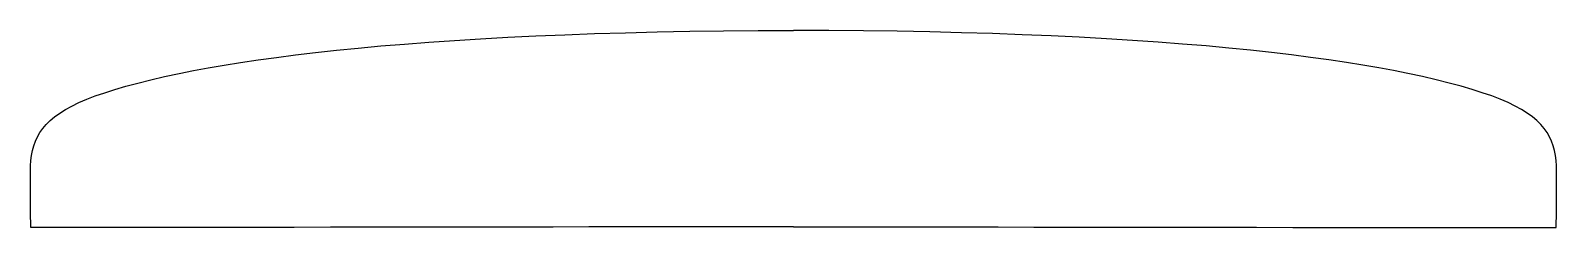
# Model space of a CAD drawing. Header units: metres. Extents: x -75 to 75, y 0 to 19.
import ezdxf

# ---------------------------------------------------------------- set-up
doc = ezdxf.new("R2010")
doc.units = ezdxf.units.M
doc.layers.get('0').update_dxf_attribs({"linetype": 'CONTINUOUS'})

msp = doc.modelspace()

# ---------------------------------------------------------------- linework, layer by layer
for points in [[(0, 0), (-2.23, 0), (-4.72, 0), (-7.45, 0), (-10.39, -0.01), (-13.51, -0.01), (-16.8, -0.01), (-20.21, -0.01), (-23.74, -0.02), (-27.34, -0.02), (-31.01, -0.03), (-34.7, -0.03), (-38.4, -0.04), (-42.08, -0.04), (-45.71, -0.04), (-49.28, -0.05), (-52.74, -0.05), (-56.08, -0.06), (-59.27, -0.06), (-62.29, -0.06), (-65.11, -0.06), (-67.7, -0.07), (-70.04, -0.07), (-72.11, -0.07), (-73.87, -0.07), (-75.3, -0.07), (-75.3, -0.06), (-75.3, -0.03), (-75.3, 0.01), (-75.3, 0.07), (-75.3, 0.15), (-75.3, 0.24), (-75.3, 0.36), (-75.3, 0.49), (-75.3, 0.64), (-75.31, 0.8), (-75.31, 0.99), (-75.31, 1.19), (-75.31, 1.41), (-75.31, 1.65), (-75.31, 1.91), (-75.31, 2.18), (-75.31, 2.48), (-75.31, 2.79), (-75.31, 3.12), (-75.31, 3.47), (-75.31, 3.84), (-75.32, 4.23), (-75.32, 4.63), (-75.32, 5.06), (-75.32, 5.51), (-75.31, 6.04), (-75.27, 6.56), (-75.21, 7.06), (-75.12, 7.55), (-75, 8.01), (-74.84, 8.46), (-74.64, 8.9), (-74.4, 9.32), (-74.11, 9.72), (-73.77, 10.12), (-73.38, 10.5), (-72.94, 10.87), (-72.43, 11.24), (-71.87, 11.59), (-71.23, 11.94), (-70.54, 12.28), (-69.76, 12.61), (-68.92, 12.94), (-67.99, 13.26), (-66.99, 13.58), (-65.9, 13.9), (-64.72, 14.22), (-63.45, 14.53), (-62.09, 14.85), (-60.63, 15.17), (-59.24, 15.45), (-57.77, 15.72), (-56.21, 15.99), (-54.58, 16.26), (-52.85, 16.51), (-51.05, 16.76), (-49.15, 17.01), (-47.18, 17.24), (-45.11, 17.47), (-42.96, 17.68), (-40.72, 17.89), (-38.4, 18.08), (-35.99, 18.27), (-33.48, 18.44), (-30.89, 18.6), (-28.21, 18.75), (-25.44, 18.88), (-22.58, 19), (-19.63, 19.11), (-16.59, 19.2), (-13.46, 19.28), (-10.23, 19.34), (-6.91, 19.38), (-3.5, 19.41), (0, 19.42)], [(0, 0), (2.23, 0), (4.72, 0), (7.45, 0), (10.39, -0.01), (13.51, -0.01), (16.8, -0.01), (20.21, -0.01), (23.74, -0.02), (27.34, -0.02), (31.01, -0.03), (34.7, -0.03), (38.4, -0.04), (42.08, -0.04), (45.71, -0.04), (49.28, -0.05), (52.74, -0.05), (56.08, -0.06), (59.27, -0.06), (62.29, -0.06), (65.11, -0.06), (67.7, -0.07), (70.04, -0.07), (72.11, -0.07), (73.87, -0.07), (75.3, -0.07), (75.3, -0.06), (75.3, -0.03), (75.3, 0.01), (75.3, 0.07), (75.3, 0.15), (75.3, 0.24), (75.3, 0.36), (75.3, 0.49), (75.3, 0.64), (75.31, 0.8), (75.31, 0.99), (75.31, 1.19), (75.31, 1.41), (75.31, 1.65), (75.31, 1.91), (75.31, 2.18), (75.31, 2.48), (75.31, 2.79), (75.31, 3.12), (75.31, 3.47), (75.31, 3.84), (75.32, 4.23), (75.32, 4.63), (75.32, 5.06), (75.32, 5.51), (75.31, 6.04), (75.27, 6.56), (75.21, 7.06), (75.12, 7.55), (75, 8.01), (74.84, 8.46), (74.64, 8.9), (74.4, 9.32), (74.11, 9.72), (73.77, 10.12), (73.38, 10.5), (72.94, 10.87), (72.43, 11.24), (71.87, 11.59), (71.23, 11.94), (70.54, 12.28), (69.76, 12.61), (68.92, 12.94), (67.99, 13.26), (66.99, 13.58), (65.9, 13.9), (64.72, 14.22), (63.45, 14.53), (62.09, 14.85), (60.63, 15.17), (59.24, 15.45), (57.77, 15.72), (56.21, 15.99), (54.58, 16.26), (52.85, 16.51), (51.05, 16.76), (49.15, 17.01), (47.18, 17.24), (45.11, 17.47), (42.96, 17.68), (40.72, 17.89), (38.4, 18.08), (35.99, 18.27), (33.48, 18.44), (30.89, 18.6), (28.21, 18.75), (25.44, 18.88), (22.58, 19), (19.63, 19.11), (16.59, 19.2), (13.46, 19.28), (10.23, 19.34), (6.91, 19.38), (3.5, 19.41), (0, 19.42)]]:
    msp.add_lwpolyline(points)

doc.saveas('drawing.dxf')
